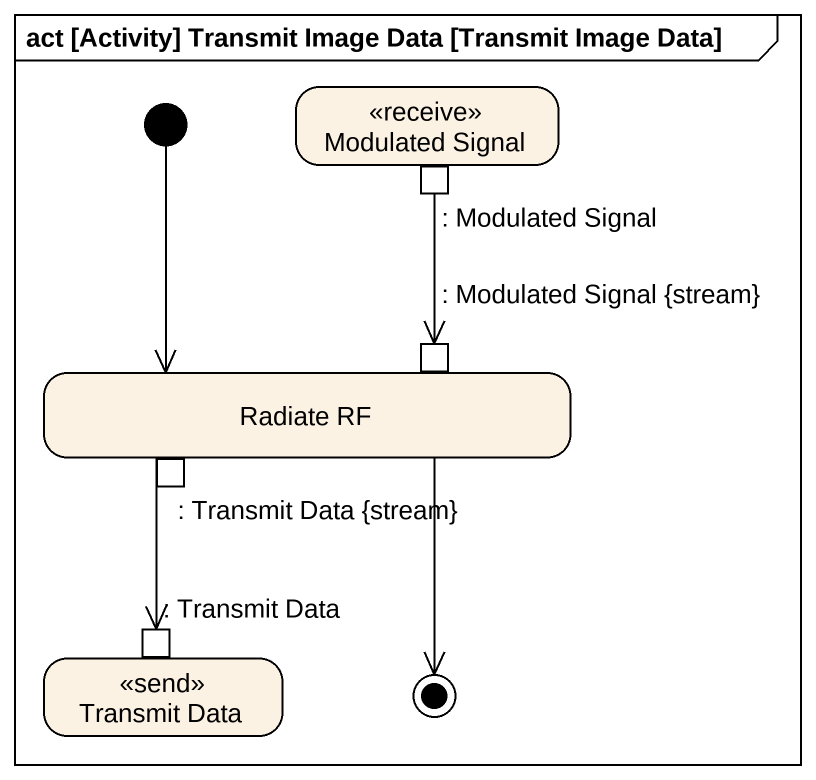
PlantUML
@startuml
mainframe act [Activity] Transmit Image Data [Transmit Image Data]
hide empty description
state "Modulated Signal" as Modulated_Signal <<receive>> {
  state ": Modulated Signal" as Modulated_Signal_2 <<outputPin>>
}
state "Radiate RF" as Radiate_RF {
  state ": Modulated Signal {stream}" as Modulated_Signal_stream <<inputPin>>
  state ": Transmit Data {stream}" as Transmit_Data_stream <<outputPin>>
}
state "Transmit Data" as Transmit_Data_2 <<send>> {
  state ": Transmit Data" as Transmit_Data <<inputPin>>
}
[*] --> Radiate_RF
Modulated_Signal_2 --> Modulated_Signal_stream
Transmit_Data_stream --> Transmit_Data
Radiate_RF --> [*]
@enduml
